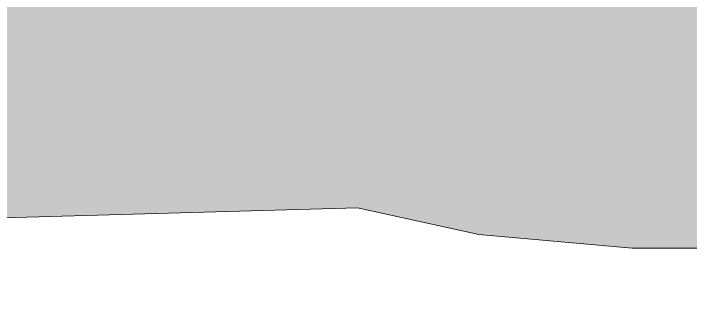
# Model space of a CAD drawing. Header units: metres. Extents: x -197 to 1099, y -24 to 14.
# Drawn here: x 217.61 to 222.86, y -2.87 to -0.55 of the extents above; entities that cross this region are included whole.
import ezdxf

# ---------------------------------------------------------------- set-up
doc = ezdxf.new("R2010")
doc.units = ezdxf.units.M
doc.header["$LTSCALE"] = 0.001
doc.layers.add('Jach-Anotaciones-CalidaddeLínea  0.13', color=7, linetype='Continuous', lineweight=13, true_color=0x000000)
doc.layers.add('Jach-Anotaciones-Hatch-Lum80%', color=250, linetype='Continuous', lineweight=13, true_color=0x333333)

msp = doc.modelspace()

# ---------------------------------------------------------------- hatches: boundary and pattern name
at = {"layer": 'Jach-Anotaciones-Hatch-Lum80%', "ltscale": 100}
h = msp.add_hatch(dxfattribs=at)
h.set_pattern_fill('EARTH', color=256, scale=0.03, angle=45, double=1)
h.set_pattern_definition([(45, (-101.32783, 0), (0, 0.26940768), [0.1905, -0.1905]), (45, (-101.37834, 0.05051), (0, 0.26940768), [0.1905, -0.1905]), (45, (-101.42886, 0.10103), (0, 0.26940768), [0.1905, -0.1905]), (135, (-101.42886, 0.1347), (-0.26940768, 0), [0.1905, -0.1905]), (135, (-101.37834, 0.18522), (-0.26940768, 0), [0.1905, -0.1905]), (135, (-101.32783, 0.23573), (-0.26940768, 0), [0.1905, -0.1905])])
h.paths.add_polyline_path([(218.04218, -0.48667), (218.14218, -0.48667), (218.14218, -0.275), (218.44218, -0.275), (218.44218, -0.1), (222.44229, -0.1), (222.44229, -0.35), (228.40229, -0.35), (228.40229, 0.025), (229.05096, 0.025), (240.74482, -0.27484), (241.95229, -0.42578), (242.13532, -0.52717), (242.29155, -0.80121), (242.26604, -1.037), (242.35532, -1.18676), (242.20547, -1.37158), (241.58998, -1.47917), (241.03503, -1.28342), (239.85169, -1.16924), (239.21513, -1.48733), (238.6357, -1.63414), (237.87673, -1.47917), (237.32178, -1.0469), (236.11396, -1.19371), (235.59165, -1.56889), (234.88165, -1.87882), (233.04164, -1.41138), (230.89008, -1.53663), (229.49051, -1.91241), (228.30229, -2.41694), (226.62873, -2.72658), (224.91583, -2.47607), (223.32827, -2.37169), (222.40915, -2.37169), (221.21848, -2.26731), (220.27848, -2.05854), (198.91213, -2.66396), (197.95124, -2.87272), (196.94857, -2.47607), (196.5099, -2.1838), (195.47022, -1.71211), (195.73688, -0.48667), (196.39356, 0.1), (201.9423, 0.1), (201.9423, -0.1), (202.2423, -0.1), (202.2423, -0.3), (202.5423, -0.3), (202.5423, -0.48667), (202.9423, -0.48465), (202.9423, -0.4), (217.74218, -0.4)])

# ---------------------------------------------------------------- linework, layer by layer
at = {"layer": 'Jach-Anotaciones-CalidaddeLínea  0.13', "ltscale": 100}
msp.add_lwpolyline([(229.49051, -1.91241), (228.30229, -2.41694), (226.62873, -2.72658), (224.91583, -2.47607), (223.32827, -2.37169), (222.40915, -2.37169), (221.21848, -2.26731), (220.27848, -2.05854), (198.91213, -2.66396)], dxfattribs=at)

doc.saveas('drawing.dxf')
